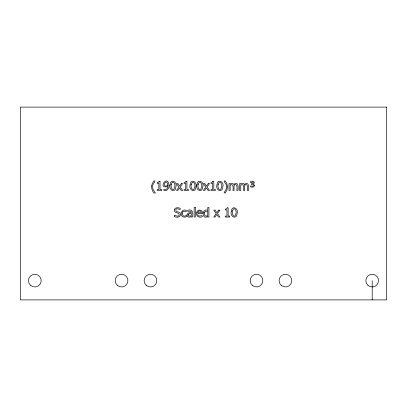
<?xml version="1.0" encoding="UTF-8"?>
<svg xmlns="http://www.w3.org/2000/svg" width="407" height="407" viewBox="0 0 407 407"><rect width="100%" height="100%" fill="white"/><g stroke="black" fill="none" stroke-linecap="round" stroke-linejoin="round"><path stroke-width="0.61" d="M372.191 280.616L372.191 299.893M167.801 185.068L167.776 185.648C160.465 188.385 166.87 176.73 167.801 185.068M170.116 184.737C168.132 189.906 175.524 193.681 175.885 187.032C177.859 181.873 170.477 178.093 170.116 184.737M190.12 184.737C188.136 189.906 195.528 193.681 195.889 187.032C197.863 181.873 190.481 178.093 190.12 184.737M197.003 184.737C195.019 189.906 202.411 193.681 202.772 187.032C204.746 181.873 197.364 178.093 197.003 184.737M217.007 184.737C215.023 189.906 222.415 193.681 222.777 187.032C224.75 181.873 217.369 178.093 217.007 184.737M231.334 211.304C229.35 216.473 236.742 220.248 237.103 213.599C239.077 208.44 231.695 204.66 231.334 211.304M151.674 186.024L151.791 188.756L152.976 191.692L153.932 193.004L155.342 193.004L153.205 189.723A7.713 7.713 0 0 1 152.717 186.945C151.262 184.905 157.356 180.067 153.932 180.891L152.243 183.608L151.674 186.024M227.498 186.945L226.887 190.288L225.198 193.004C221.774 193.829 227.874 188.99 226.414 186.945C227.879 184.9 221.769 180.072 225.198 180.891L226.882 183.598L227.498 186.945M171.388 184.279C169.78 187.017 173.463 192.786 174.608 187.525C176.236 184.753 172.512 178.963 171.388 184.279M191.392 184.279C189.784 187.017 193.467 192.786 194.612 187.525C196.24 184.753 192.516 178.963 191.392 184.279M198.275 184.279C196.667 187.017 200.351 192.786 201.496 187.525C203.124 184.753 199.399 178.963 198.275 184.279M218.279 184.279C216.672 187.017 220.355 192.786 221.5 187.525C223.128 184.753 219.404 178.963 218.279 184.279M232.606 210.846C230.998 213.583 234.681 219.358 235.826 214.092C237.454 211.325 233.73 205.53 232.606 210.846M169.037 185.333C169.398 188.232 167.023 191.488 163.884 190.517L163.884 189.341L165.664 189.535L166.987 188.792L167.77 186.523C157.041 189.52 167.811 173.53 169.037 185.333M182.453 213.019L182.718 215.13L183.577 216.015L184.961 216.127L186.457 215.349L186.457 216.646L185.032 217.145L183.13 216.972A2.661 2.661 0 0 1 181.736 215.807C179.701 212.729 183.099 208.328 186.457 210.526C187.342 213.339 182.326 208.913 182.453 213.019M196.591 212.841C195.655 216.234 199.659 218.34 202.345 216.616C203.23 213.767 197.39 218.62 197.71 213.716L202.477 213.716C203.642 209.447 196.805 208.618 196.591 212.841M203.23 212.805L203.215 214.469L203.882 216.31A2.208 2.208 0 0 0 205.184 217.165L206.339 217.16L207.784 216.331L207.784 217.033L208.939 217.033L208.939 207.458L207.784 207.458L207.784 210.434A3.124 3.124 0 0 0 205.504 210.032L204.049 210.928L203.23 212.805M174.43 209.788C173.316 213.665 179.935 211.884 179.146 215.237C177.92 218.228 173.458 213.014 174.308 216.488C176.389 217.765 180.454 217.516 180.545 214.423C180.912 211.045 174.969 212.892 175.773 209.61C176.908 206.812 181.013 211.62 180.189 208.292L178.21 207.743L176.231 207.891A2.92 2.92 0 0 0 174.862 208.857L174.43 209.788M254.487 185.368C254.436 187.322 251.821 187.418 250.468 186.772C249.842 184.391 252.528 187.464 253.342 185.77L253.159 184.722L251.389 184.508L251.389 183.654L252.635 183.593L253.281 182.779A0.738 0.738 0 0 0 252.706 182.026L250.559 182.57L250.559 181.491L251.414 181.222L253.195 181.222L254.212 182.021C254.4 184.32 252.564 183.369 254.487 185.368M204.492 212.51C203.403 214.81 205.805 217.47 207.784 215.359L207.784 211.396L205.474 211.192L204.492 212.51M187.108 214.377C186.325 216.926 189.835 218.213 191.351 216.3L191.351 217.033L192.506 217.033C193.457 213.08 192.603 208.338 187.591 210.307C186.747 212.963 191.768 209.386 191.351 212.51L188.288 213.029L187.108 214.377M188.299 214.499L188.558 215.858L190.054 216.102L191.351 215.344L191.351 213.436L189.291 213.716L188.299 214.499M197.883 212.062L197.71 212.83L201.348 212.83C201.684 210.714 198.54 210.231 197.883 212.062M159.076 181.273L158.577 182.285L157.188 182.55L157.188 183.389L158.847 183.389L158.847 189.53L157.188 189.53L157.188 190.466L161.655 190.466L161.655 189.53L160.032 189.53L160.032 181.273L159.076 181.273M185.963 181.273L185.465 182.285L184.076 182.55L184.076 183.389L185.734 183.389L185.734 189.53L184.076 189.53L184.076 190.466L188.543 190.466L188.543 189.53L186.92 189.53L186.92 181.273L185.963 181.273M212.851 181.273L212.352 182.285L210.963 182.55L210.963 183.389L212.622 183.389L212.622 189.53L210.963 189.53L210.963 190.466L215.43 190.466L215.43 189.53L213.807 189.53L213.807 181.273L212.851 181.273M227.177 207.84L226.674 208.852L225.29 209.117L225.29 209.956L226.948 209.956L226.948 216.097L225.29 216.097L225.29 217.033L229.757 217.033L229.757 216.097L228.134 216.097L228.134 207.84L227.177 207.84M181.303 183.593L179.604 186.162L177.951 183.593L176.526 183.593L178.892 187.057L176.506 190.466L177.813 190.466L179.533 187.871L181.201 190.466L182.621 190.466L180.245 186.976L182.621 183.593L181.303 183.593M208.191 183.593L206.491 186.162L204.838 183.593L203.414 183.593L205.779 187.057L203.388 190.466L204.701 190.466L206.42 187.871L208.089 190.466L209.508 190.466L207.132 186.976L209.508 183.593L208.191 183.593M218.579 210.16L216.88 212.734L215.222 210.16L213.802 210.16L216.168 213.624L213.777 217.033L215.089 217.033L216.804 214.438L218.473 217.033L219.897 217.033L217.521 213.543L219.897 210.16L218.579 210.16M234.351 184.076L233.837 184.59C233.267 183.002 231.049 183.15 230.153 184.356L230.153 183.593L228.999 183.593L228.999 190.466L230.153 190.466L230.153 185.333C233.465 182.275 233.409 188.7 232.901 190.466L234.056 190.466L234.03 185.353C237.347 182.25 237.332 188.68 236.803 190.466L237.958 190.466C238.446 188.395 238.527 181.09 234.351 184.076M244.938 184.076L244.424 184.59C243.859 183.002 241.636 183.15 240.74 184.356L240.74 183.593L239.586 183.593L239.586 190.466L240.74 190.466L240.74 185.333C244.052 182.275 243.997 188.7 243.488 190.466L244.643 190.466L244.622 185.353C247.934 182.25 247.919 188.68 247.39 190.466L248.545 190.466C249.033 188.395 249.115 181.09 244.938 184.076M386.65 107.107L20.35 107.107L20.35 299.893L386.65 299.893L386.65 107.107M195.309 207.458L194.154 207.458L194.154 217.033L195.309 217.033L195.309 207.458M368.014 285.414A6.364 6.364 0 0 0 378.434 281.832A6.364 6.364 0 0 0 370.121 274.598A6.364 6.364 0 0 0 368.014 285.414M281.262 285.414A6.364 6.364 0 0 0 291.682 281.832A6.364 6.364 0 0 0 283.364 274.598A6.364 6.364 0 0 0 281.262 285.414M252.34 285.414A6.364 6.364 0 0 0 262.764 281.832A6.364 6.364 0 0 0 254.446 274.598A6.364 6.364 0 0 0 252.34 285.414M146.306 285.414A6.364 6.364 0 0 0 156.726 281.832A6.364 6.364 0 0 0 148.413 274.598A6.364 6.364 0 0 0 146.306 285.414M117.389 285.414A6.364 6.364 0 0 0 127.808 281.832A6.364 6.364 0 0 0 119.495 274.598A6.364 6.364 0 0 0 117.389 285.414M30.632 285.414A6.364 6.364 0 0 0 41.056 281.832A6.364 6.364 0 0 0 32.738 274.598A6.364 6.364 0 0 0 30.632 285.414"/></g></svg>
